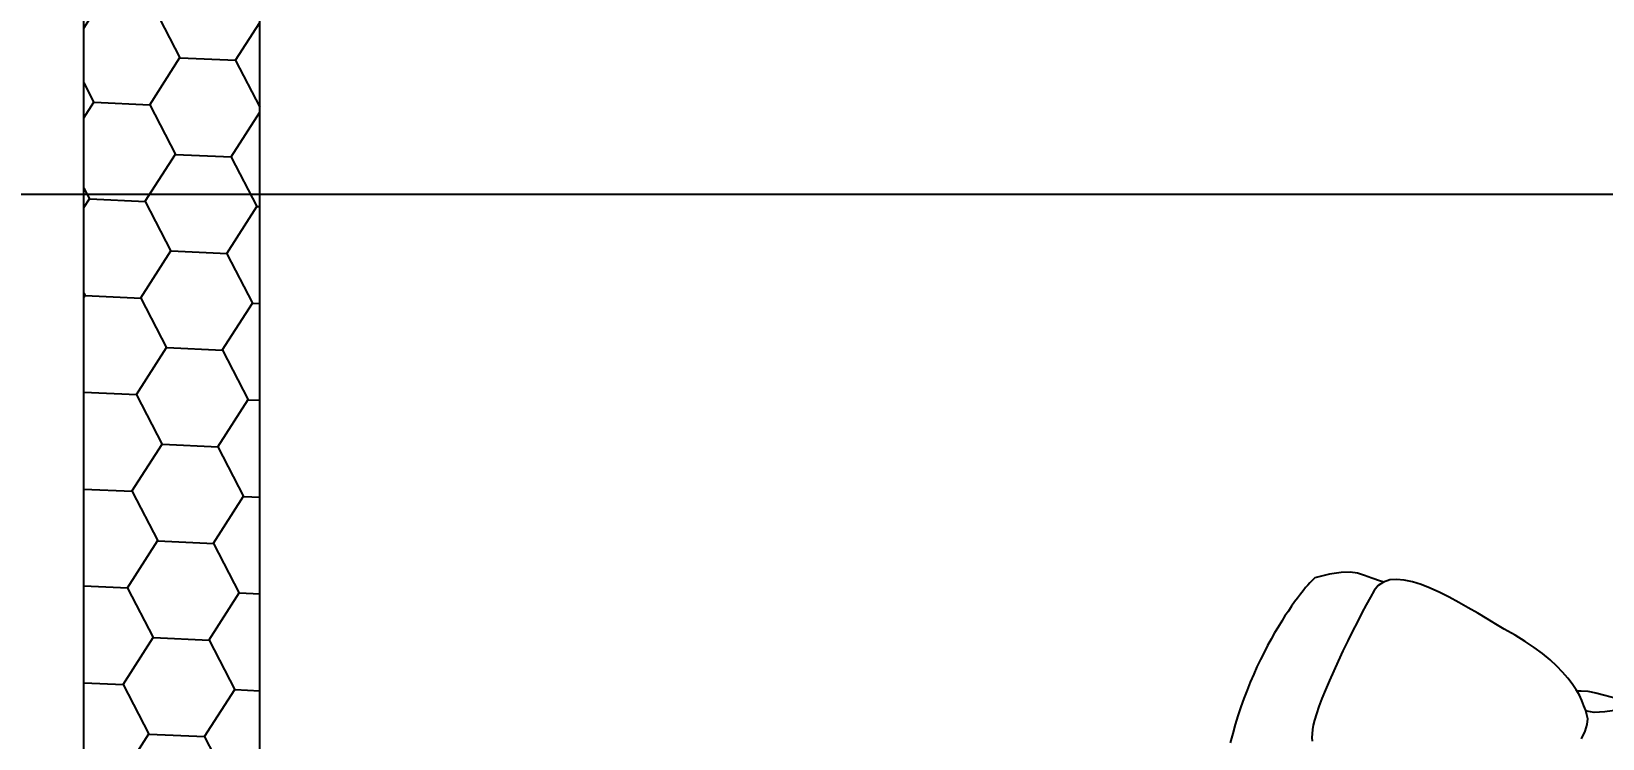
# Model space of a CAD drawing. Header units: inches. Extents: x -48022 to 80112, y -8164 to 5118.
# Drawn here: x 70055.8 to 70132, y -2175.4 to -2141 of the extents above; entities that cross this region are included whole.
import ezdxf

# ---------------------------------------------------------------- set-up
doc = ezdxf.new("R2010")
doc.units = ezdxf.units.IN
doc.header["$LTSCALE"] = 10
doc.header["$PDMODE"] = 32
doc.linetypes.add('Amconstr', pattern=[9999, 9999, 0])
doc.layers.add('07--DIM-3', color=3, linetype='Continuous', lineweight=35)
for name, color, linetype in [('1_HATCH', 8, 'Continuous'), ('1_LINE', 4, 'Continuous'), ('1_MAN', 7, 'Continuous'), ('CKS_PROPERTY LINE', 5, 'Continuous'), ('MS GATE', 1, 'Continuous')]:
    doc.layers.add(name, color=color, linetype=linetype)
doc.styles.add('TIME NEW', font='times.ttf')
doc.dimstyles.new('Copy of Dim 1-32', dxfattribs={"dimtxt": 120, "dimasz": 96, "dimexe": 96, "dimexo": 96, "dimgap": 24, "dimtad": 1, "dimdec": 0, "dimzin": 3, "dimdsep": 46, "dimlunit": 4, "dimtxsty": 'TIME NEW', "dimblk": 'ARCHTICK', "dimcen": 24, "dimdle": 96, "dimclrd": 1, "dimclre": 1, "dimclrt": 3, "dimadec": 0, "dimazin": 0, "dimtfac": 1, "dimtdec": 0, "dimtofl": 0, "dimtmove": 0, "dimatfit": 3, "dimfxl": 0, "dimtolj": 1, "dimtzin": 0, "dimarcsym": 0})

# ---------------------------------------------------------------- blocks, each defined once
blk = doc.blocks.new('Frau1')
at = {"layer": '1_MAN', "linetype": 'Continuous'}
for points in [[(1026.12, 138.96), (1026.12, 139.34), (1026.17, 139.9), (1026.29, 140.55), (1026.48, 141.29), (1026.71, 142.13), (1027.01, 143.08), (1027.28, 143.85), (1027.28, 143.81)], [(1027.45, 143.73), (1027.7, 142.51), (1027.87, 141.29), (1027.91, 140.41), (1027.81, 139.8), (1027.78, 139.73), (1027.78, 139.74)], [(1028.44, 139.88), (1028.1, 139.82), (1027.74, 139.73), (1027.36, 139.57), (1026.94, 139.4), (1026.5, 139.19), (1026.04, 138.92), (1025.56, 138.6), (1025.09, 138.24), (1024.59, 137.8), (1024.09, 137.32), (1023.58, 136.77), (1023.06, 136.16), (1022.55, 135.47), (1022.05, 134.73), (1021.54, 133.89), (1021.04, 132.99), (1020.62, 132.3), (1020.18, 131.58), (1019.73, 130.82), (1019.27, 130.03), (1018.83, 129.25), (1018.39, 128.45), (1018.01, 127.67), (1017.65, 126.89), (1017.36, 126.14), (1017.13, 125.42), (1017, 124.73), (1016.94, 124.12), (1016.98, 123.55), (1017.15, 123.03), (1017.44, 122.61), (1017.86, 122.27), (1018.39, 121.96), (1019.02, 121.62), (1019.69, 121.26), (1020.43, 120.88), (1021.21, 120.48), (1022.01, 120.09), (1022.84, 119.69), (1023.67, 119.31), (1024.48, 118.93), (1025.28, 118.59), (1026.04, 118.26), (1026.76, 117.96), (1027.43, 117.71), (1028.02, 117.5), (1028.54, 117.35), (1028.96, 117.23), (1029.32, 117.18), (1029.67, 117.14), (1029.97, 117.12), (1030.28, 117.14)], [(1030.1, 139.36), (1029.47, 139.67), (1028.92, 139.84), (1028.44, 139.88)], [(1017.15, 123.09), (1017.07, 122.8), (1016.83, 122.08), (1016.6, 121.47), (1016.42, 120.9), (1016.33, 120.29), (1016.35, 119.54), (1016.5, 118.59), (1016.81, 117.37), (1016.9, 117.25), (1017.04, 117.12), (1017.21, 116.97), (1017.4, 116.79), (1017.61, 116.6), (1017.87, 116.41), (1018.14, 116.18), (1018.47, 115.95), (1018.79, 115.71), (1019.15, 115.46), (1019.55, 115.19), (1019.95, 114.9), (1020.39, 114.64), (1020.87, 114.35), (1021.35, 114.05), (1021.86, 113.76), (1022.4, 113.47), (1022.97, 113.19), (1023.54, 112.88), (1024.15, 112.6), (1024.76, 112.33), (1025.41, 112.04), (1026.08, 111.78), (1026.75, 111.53), (1027.45, 111.28), (1028.18, 111.03), (1028.9, 110.8), (1029.65, 110.61), (1030.43, 110.4)]]:
    blk.add_lwpolyline(points, dxfattribs=at)
blk = doc.blocks.new('A$C065A3FC7')
at = {"layer": '1_HATCH'}
h = blk.add_hatch(dxfattribs=at)
h.set_pattern_fill('HONEY', color=256, scale=0.2, angle=32.6237, style=0)
h.set_pattern_definition([(147.37629, (-147.5035, 587.07314), (-0.5057477, 0.976675), [0.635, -1.27]), (27.37629, (-147.5035, 587.07314), (1.09869924, -0.05034714), [0.635, -1.27]), (87.37629, (-147.5035, 587.07314), (0.5929515, 0.9263279), [-1.27, 0.635])])
h.paths.add_polyline_path([(216.004, 386.018), (216.004, 388.018), (261.932, 388.018), (261.932, 386.018)])
at = {"layer": '1_LINE'}
for points in [[(261.932, 388.018), (189.504, 388.018)], [(261.932, 386.018), (189.504, 386.018)]]:
    blk.add_lwpolyline(points, dxfattribs=at)
at = {"layer": '1_MAN', "xscale": 0.137795275592464, "yscale": 0.137795275592464, "zscale": 0.137795275592464}
blk.add_blockref('Frau1', (110.756, 383.835), dxfattribs=at)
blk = doc.blocks.new('admin enlclave road')
at = {"layer": 'CKS_PROPERTY LINE', "color": 0, "lineweight": -3}
blk.add_lwpolyline([(44503.3515, -5420.2847, -0.126728), (44591.9967, -5383.9808), (44858.5495, -5347.3451)], format="xyb", dxfattribs=at)
at = {"layer": 'CKS_PROPERTY LINE', "color": 0, "lineweight": -3, "xscale": 0.1000000000001301, "yscale": 0.1000000000001301, "zscale": 0.1000000000001301, "rotation": 277.8258493161042}
blk.add_blockref('A$C065A3FC7', (44802.2137, -5330.2059), dxfattribs=at)
blk = doc.blocks.new('_ArchTick')
at = {"color": 0, "const_width": 0.15}
blk.add_lwpolyline([(-0.5, -0.5), (0.5, 0.5)], dxfattribs=at)
blk = doc.blocks.new('*D114')
at = {"layer": '07--DIM-3', "color": 1, "linetype": 'Amconstr', "lineweight": -2, "transparency": 16777216}
for p, q in [((59453.78, -1974.303), (59453.78, -2157.384)), ((70241.318, -1974.305), (70241.318, -2157.384)), ((59357.78, -2061.384), (70337.318, -2061.384))]:
    blk.add_line(p, q, dxfattribs=at)
at = {"layer": 'Defpoints', "color": 0, "linetype": 'Amconstr', "transparency": 16777216}
for p in [(59453.78, -1878.303), (70241.318, -1878.305), (70241.318, -2061.384)]:
    blk.add_point(p, dxfattribs=at)
at = {"layer": '07--DIM-3', "color": 1, "linetype": 'Amconstr', "lineweight": -2, "transparency": 16777216, "xscale": 96, "yscale": 96, "zscale": 96, "rotation": 180}
blk.add_blockref('_ArchTick', (59453.78, -2061.384), dxfattribs=at)
at = {"layer": '07--DIM-3', "color": 1, "linetype": 'Amconstr', "lineweight": -2, "transparency": 16777216, "xscale": 96, "yscale": 96, "zscale": 96}
blk.add_blockref('_ArchTick', (70241.318, -2061.384), dxfattribs=at)
at = {"layer": '07--DIM-3', "color": 3, "linetype": 'Amconstr', "lineweight": 25, "transparency": 16777216, "insert": (64847.549, -1976.173), "char_height": 120, "attachment_point": 5, "style": 'TIME NEW'}
blk.add_mtext('\\A1;899\'-0"', dxfattribs=at)

msp = doc.modelspace()

# ---------------------------------------------------------------- block references
at = {"layer": 'MS GATE', "linetype": 'Amconstr', "lineweight": 25, "xscale": 42.66674600251998, "yscale": 42.66674600251998, "zscale": 42.66674600251998, "rotation": 352.174150691152}
msp.add_blockref('admin enlclave road', (-1794383.542, 484490.753), dxfattribs=at)

# ---------------------------------------------------------------- dimensions: what is measured, and where the dimension line sits
at = {"layer": '07--DIM-3', "linetype": 'Amconstr', "lineweight": 25}
dim = msp.add_aligned_dim(p1=(59453.78, -1878.303), p2=(70241.318, -1878.305), distance=-183.079, dimstyle='Copy of Dim 1-32', dxfattribs=at)
dim.commit()
dim.dimension.update_dxf_attribs({"geometry": '*D114', "text_midpoint": (64847.549, -1976.173)})

doc.saveas('drawing.dxf')
